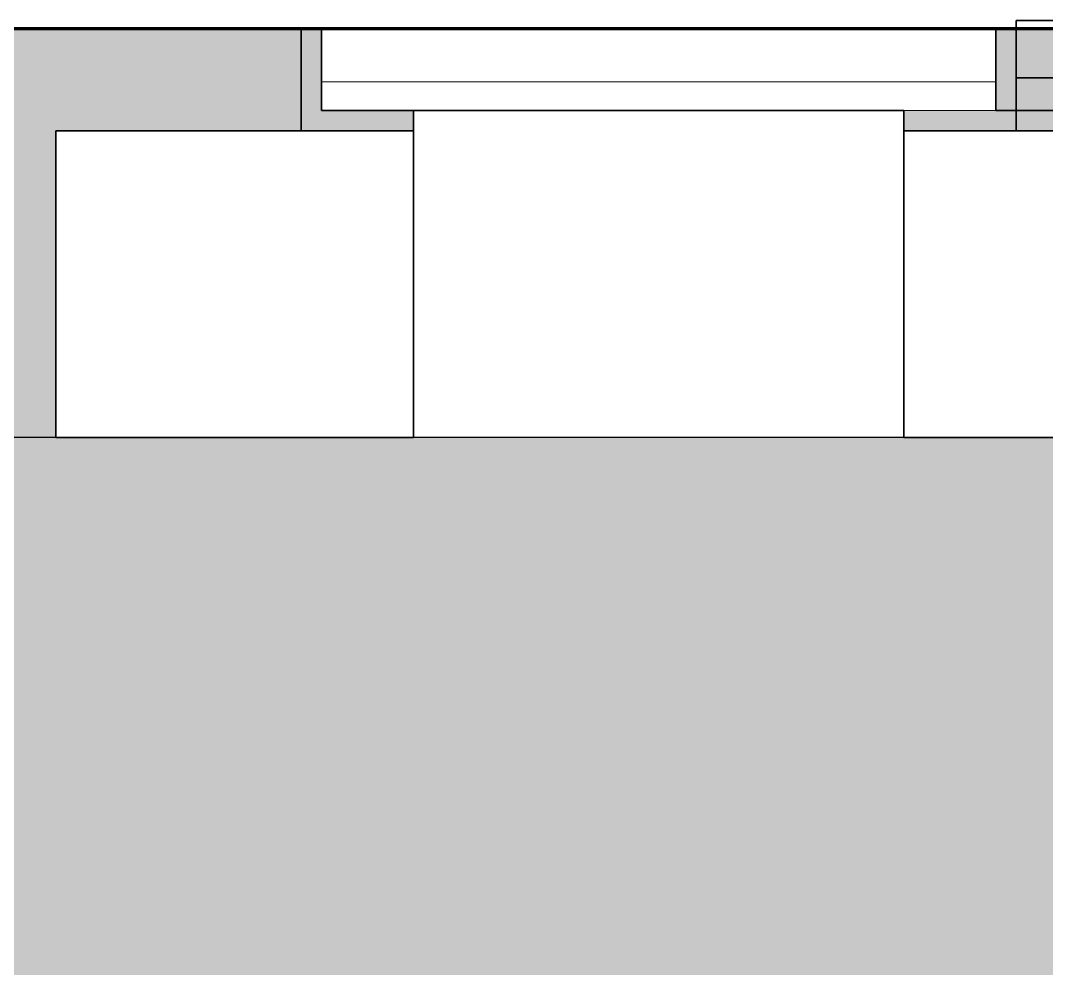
# Model space of a CAD drawing. Header units: millimetres. Extents: x -153298 to 620751, y -313239 to 250031.
# Drawn here: x 132680.4 to 132931.4, y -295226.7 to -294994.8 of the extents above; entities that cross this region are included whole.
import ezdxf

# ---------------------------------------------------------------- set-up
doc = ezdxf.new("R2010")
doc.units = ezdxf.units.MM
doc.linetypes.add('Centre', pattern=[31.75, 6.35, -4.7625, 15.875, -4.7625])
for name, color, linetype, lineweight in [('A-DETL-GENF', 2, 'Continuous', 35), ('A-DETL-THIN', 1, 'Continuous', 25), ('A-FLOR-FNSH', 2, 'Continuous', 70), ('A-FLOR-LEVL', 3, 'Continuous', 35), ('A-FLOR-PATT', 1, 'Continuous', 70), ('A-GENM', 1, 'Continuous', 9), ('A-GLAZ-CURT', 2, 'Continuous', 9), ('A-GLAZ-CWMG', 2, 'Continuous', 35), ('E-LITE-EQPM', 2, 'Continuous', 35), ('P-SANR-FIXT', 2, 'Continuous', 35), ('P-SANR-FIXT-HDLN', 2, 'Continuous', 9), ('WALL-E', 2, 'Continuous', 35)]:
    doc.layers.add(name, color=color, linetype=linetype, lineweight=lineweight)
pattern_1 = [(50, (108217.3, -305821.75), (728.737, -63.756), [76.2, -838.2]), (355, (108217.3, -305821.75), (-140.972, 764.228), [60.96, -670.56]), (100.451, (108278, -305827.1), (587.77, 700.467), [64.76, -712.36]), (46.184, (108217.3, -305618.55), (1084.316, -168.17), [114.3, -1257.3]), (96.636, (108307.7, -305632.6), (949.61, 989.71), [97.14, -1068.54]), (351.184, (108217.3, -305618.6), (949.62, 989.7), [91.44, -1005.84]), (21, (108318.9, -305669.35), (606.458, -409.06), [76.2, -838.2]), (326, (108318.9, -305669.35), (247.208, 736.753), [60.96, -670.56]), (71.451, (108369.44, -305703.44), (853.668, 327.685), [64.76, -712.36]), (37.5, (108217.3, -305821.75), (12.3547, 338.22), [33.528, -628.904, 33.528, -647.192, -673.1]), (37.5, (108217.3, -305821.75), (12.3547, 338.22), [-1343.152, 33.528, -639.572]), (7.5, (108217.3, -305821.75), (267.279, 400.722), [33.528, -354.584, 33.528, -613.664, -256.54]), (7.5, (108217.3, -305821.75), (267.279, 400.722), [-1035.304, 33.528, -223.012]), (327.5, (107990.73, -305821.75), (542.3633, -22.9153), [33.528, -220.472, 33.528, -758.952, -1051.56]), (327.5, (107990.73, -305821.75), (542.3633, -22.9153), [-1046.48, 33.528, -1018.032]), (317.5, (107889.13, -305821.75), (592.517, 101.707), [33.528, -296.672, 33.528, -492.76, -746.76]), (317.5, (107889.13, -305821.75), (592.517, 101.707), [-856.488, 33.528, -713.232])]

# ---------------------------------------------------------------- blocks, each defined once
blk = doc.blocks.new('DPA_GM_Tactile Tile Line Base - Decision Tactile-16168317-2120-01 ENTRANCE 1 SECTION A')
at = {"layer": 'A-GENM'}
for p, q in [((-850326.19, 101450), (-850326.19, 101452)), ((-850326.19, 101450), (-850326.19, 101452)), ((-850326.19, 101450), (-850326.19, 101452)), ((-850325.68, 101452), (-850318.09, 101452)), ((-850325.68, 101452), (-850318.09, 101452)), ((-850325.68, 101452), (-850318.09, 101452))]:
    blk.add_line(p, q, dxfattribs=at)
at = {"layer": 'A-GENM', "lineweight": 35}
for p, q in [((-850026.19, 101452), (-850326.19, 101452)), ((-850326.19, 101452), (-850326.19, 101438)), ((-850326.19, 101438), (-850026.19, 101438))]:
    blk.add_line(p, q, dxfattribs=at)
blk = doc.blocks.new('DPA_CP_Fence Type D - Fence Post Left w MRTA Logo-V179-2120-01 ENTRANCE 1 SECTION A')
at = {"layer": 'A-GLAZ-CURT', "color": 135}
blk.add_line((-850565.61, 101450), (-850550.24, 101450), dxfattribs=at)
blk = doc.blocks.new('Rectangular Mullion - Mullion_Beam 300x400-V180-2120-01 ENTRANCE 1 SECTION A')
at = {"layer": 'A-GLAZ-CWMG', "color": 215}
blk.add_line((-850550.24, 101450), (-850565.61, 101450), dxfattribs=at)
blk = doc.blocks.new('ACM_L14 - LED Street Light Luminaire with Wide Light - PRA4-CB-8-17314108-2120-01 ENTRANCE 1 SECTION A')
at = {"layer": 'E-LITE-EQPM', "color": 215}
for p, q in [((-850627.35, 101450), (-850326.19, 101450)), ((-850326.19, 101450), (-850627.35, 101450)), ((-850353.64, 101450), (-850353.64, 101450)), ((-850353.64, 101450), (-850325.98, 101450)), ((-850325.98, 101450), (-850353.64, 101450))]:
    blk.add_line(p, q, dxfattribs=at)
blk = doc.blocks.new('PB-DRAIN-CHANNEL_TYPE B_GRATING - 175W X 100D-17980728-2120-01 ENTRANCE 1 SECTION A')
at = {"layer": 'P-SANR-FIXT-HDLN'}
h = blk.add_hatch(dxfattribs=at)
h.set_pattern_fill('FP_28', color=256, style=0, pattern_type=2)
h.set_pattern_definition([(180, (-850413.69, 101440), (-6e-15, -50), []), (270, (-850413.7, 101440), (600, 4e-14), [])])
h.paths.add_polyline_path([(-850496.19, 101430), (-850331.19, 101430), (-850331.19, 101450), (-850496.19, 101450)])
at = {"layer": 'P-SANR-FIXT', "color": 215}
for p, q in [((-850501.19, 101450), (-850501.19, 101425)), ((-850496.19, 101450), (-850501.19, 101450)), ((-850496.19, 101430), (-850496.19, 101450)), ((-850331.19, 101430), (-850331.19, 101450)), ((-850331.19, 101450), (-850326.19, 101450)), ((-850326.19, 101450), (-850326.19, 101425)), ((-850473.69, 101430), (-850496.19, 101430)), ((-850473.69, 101350), (-850473.69, 101430)), ((-850473.69, 101430), (-850353.69, 101430)), ((-850473.69, 101425), (-850473.69, 101430)), ((-850353.69, 101430), (-850353.69, 101350)), ((-850228.69, 101430), (-850331.19, 101430)), ((-850473.69, 101425), (-850561.19, 101425)), ((-850561.19, 101425), (-850561.19, 101350)), ((-850501.19, 101425), (-850473.69, 101425)), ((-850473.69, 101350), (-850473.69, 101425)), ((-850266.19, 101425), (-850353.69, 101425)), ((-850353.69, 101425), (-850353.69, 101350)), ((-850326.19, 101425), (-850228.69, 101425)), ((-850561.19, 101350), (-850473.69, 101350)), ((-850353.69, 101350), (-850266.19, 101350))]:
    blk.add_line(p, q, dxfattribs=at)
at = {"layer": 'P-SANR-FIXT', "lineweight": 9}
for p, q in [((-850496.19, 101450), (-850331.19, 101450)), ((-850331.19, 101450), (-850496.19, 101450)), ((-850496.19, 101450), (-850496.19, 101430)), ((-850331.19, 101430), (-850331.19, 101450)), ((-850496.19, 101430), (-850331.19, 101430))]:
    blk.add_line(p, q, dxfattribs=at)
at = {"layer": 'P-SANR-FIXT-HDLN'}
blk.add_line((-850501.19, 101450), (-850326.19, 101450), dxfattribs=at)
blk.add_line((-850501.19, 101450), (-850326.19, 101450), dxfattribs=at)
blk.add_line((-850501.19, 101450), (-850326.19, 101450), dxfattribs=at)
blk.add_line((-850501.19, 101450), (-850326.19, 101450), dxfattribs=at)

msp = doc.modelspace()

# ---------------------------------------------------------------- hatches: boundary and pattern name
at = {"layer": 'A-DETL-GENF', "lineweight": 9}
h = msp.add_hatch(dxfattribs=at)
h.set_pattern_fill('FP_32', color=9, style=0, pattern_type=2)
h.set_pattern_definition([(45, (108217.3, -305821.75), (0, 449.0128), [317.5, -317.5]), (45, (108133.1, -305737.56), (0, 449.0128), [317.5, -317.5]), (45, (108048.92, -305653.38), (0, 449.0128), [317.5, -317.5]), (135, (108048.92, -305597.24), (-449.0128, 3e-14), [317.5, -317.5]), (135, (108133.1, -305513.05), (-449.0128, 3e-14), [317.5, -317.5]), (135, (108217.3, -305428.87), (-449.0128, 3e-14), [317.5, -317.5])])
h.paths.add_polyline_path([(136587.1047, -298446.753), (140337.5298, -298446.753), (140337.5298, -295376.753), (134242.3285, -295376.753), (134242.3285, -295096.753), (116692.5163, -295096.753), (122478.88, -298446.753), (132836.6797, -298446.753)])
h.paths.add_polyline_path([(91582.0038, -298446.753), (103688.1926, -298446.753), (103688.1926, -295296.753), (88643.88, -295296.753), (88643.88, -295146.753), (83446.7954, -295146.753), (83446.7954, -295376.753), (80330.7286, -295376.753), (80330.7286, -298446.753), (87831.5788, -298446.753)])
at = {"layer": 'A-FLOR-PATT', "lineweight": 9}
h = msp.add_hatch(dxfattribs=at)
h.set_pattern_fill('FP_1', color=256, style=0, pattern_type=2)
h.set_pattern_definition(pattern_1)
h.paths.add_polyline_path([(88643.88, -295146.753), (88643.88, -294996.753), (83823.5551, -294996.753), (83823.5551, -295146.753), (88534.7835, -295146.753)])
h.paths.add_polyline_path([(132984.0657, -295096.753), (134107.0489, -295096.753), (134107.0489, -294996.753), (132919.0657, -294996.753), (132919.0657, -295016.753), (132896.5657, -295016.753), (132896.5657, -295021.753), (132984.0657, -295021.753), (132984.0657, -295046.1158)])
h.paths.add_polyline_path([(132689.0657, -295096.753), (132689.0657, -295021.753), (132776.5657, -295021.753), (132776.5657, -295016.753), (132754.0657, -295016.753), (132754.0657, -294996.753), (116617.88, -294996.753), (116617.88, -295053.5424), (116692.5163, -295096.753), (132602.2781, -295096.753)])
h = msp.add_hatch(dxfattribs=at)
h.set_pattern_fill('FP_1', color=256, style=0, pattern_type=2)
h.set_pattern_definition(pattern_1)
h.paths.add_polyline_path([(88643.88, -295146.753), (88643.88, -294996.753), (83823.5551, -294996.753), (83823.5551, -295146.753), (88534.7835, -295146.753)])
h.paths.add_polyline_path([(132984.0657, -295096.753), (134107.0489, -295096.753), (134107.0489, -294996.753), (132919.0657, -294996.753), (132919.0657, -295016.753), (132896.5657, -295016.753), (132896.5657, -295021.753), (132984.0657, -295021.753), (132984.0657, -295046.1158)])
h.paths.add_polyline_path([(132689.0657, -295096.753), (132689.0657, -295021.753), (132776.5657, -295021.753), (132776.5657, -295016.753), (132754.0657, -295016.753), (132754.0657, -294996.753), (116617.88, -294996.753), (116617.88, -295053.5424), (116692.5163, -295096.753), (132602.2781, -295096.753)])

# ---------------------------------------------------------------- linework, layer by layer
at = {"layer": 'A-DETL-THIN'}
msp.add_line((134242.3285, -295096.753), (116692.5163, -295096.753), dxfattribs=at)
at = {"layer": 'A-FLOR-FNSH', "color": 7}
msp.add_line((134107.0489, -294996.753), (116617.88, -294996.753), dxfattribs=at)
at = {"layer": 'A-FLOR-LEVL', "linetype": 'Centre', "lineweight": 9}
msp.add_line((80346.0738, -294996.753), (144086.7932, -294996.753), dxfattribs=at)
at = {"layer": 'WALL-E', "color": 215}
for p, q in [((132622.9088, -294996.753), (132924.0657, -294996.753)), ((132924.0657, -294996.753), (132622.9088, -294996.753)), ((132924.0657, -294996.753), (132622.9088, -294996.753)), ((132622.9088, -294996.753), (132924.0657, -294996.753))]:
    msp.add_line(p, q, dxfattribs=at)

# ---------------------------------------------------------------- block references
at = {"layer": 'A-GENM'}
msp.add_blockref('DPA_GM_Tactile Tile Line Base - Decision Tactile-16168317-2120-01 ENTRANCE 1 SECTION A', (983250.2539, -396446.753), dxfattribs=at)
at = {"layer": 'A-GLAZ-CURT', "color": 135}
msp.add_blockref('DPA_CP_Fence Type D - Fence Post Left w MRTA Logo-V179-2120-01 ENTRANCE 1 SECTION A', (983250.2539, -396446.753), dxfattribs=at)
at = {"layer": 'A-GLAZ-CWMG', "color": 215}
msp.add_blockref('Rectangular Mullion - Mullion_Beam 300x400-V180-2120-01 ENTRANCE 1 SECTION A', (983250.2539, -396446.753), dxfattribs=at)
at = {"layer": 'E-LITE-EQPM', "color": 215}
msp.add_blockref('ACM_L14 - LED Street Light Luminaire with Wide Light - PRA4-CB-8-17314108-2120-01 ENTRANCE 1 SECTION A', (983250.2539, -396446.753), dxfattribs=at)
at = {"layer": 'P-SANR-FIXT', "color": 215}
msp.add_blockref('PB-DRAIN-CHANNEL_TYPE B_GRATING - 175W X 100D-17980728-2120-01 ENTRANCE 1 SECTION A', (983250.2539, -396446.753), dxfattribs=at)

doc.saveas('drawing.dxf')
